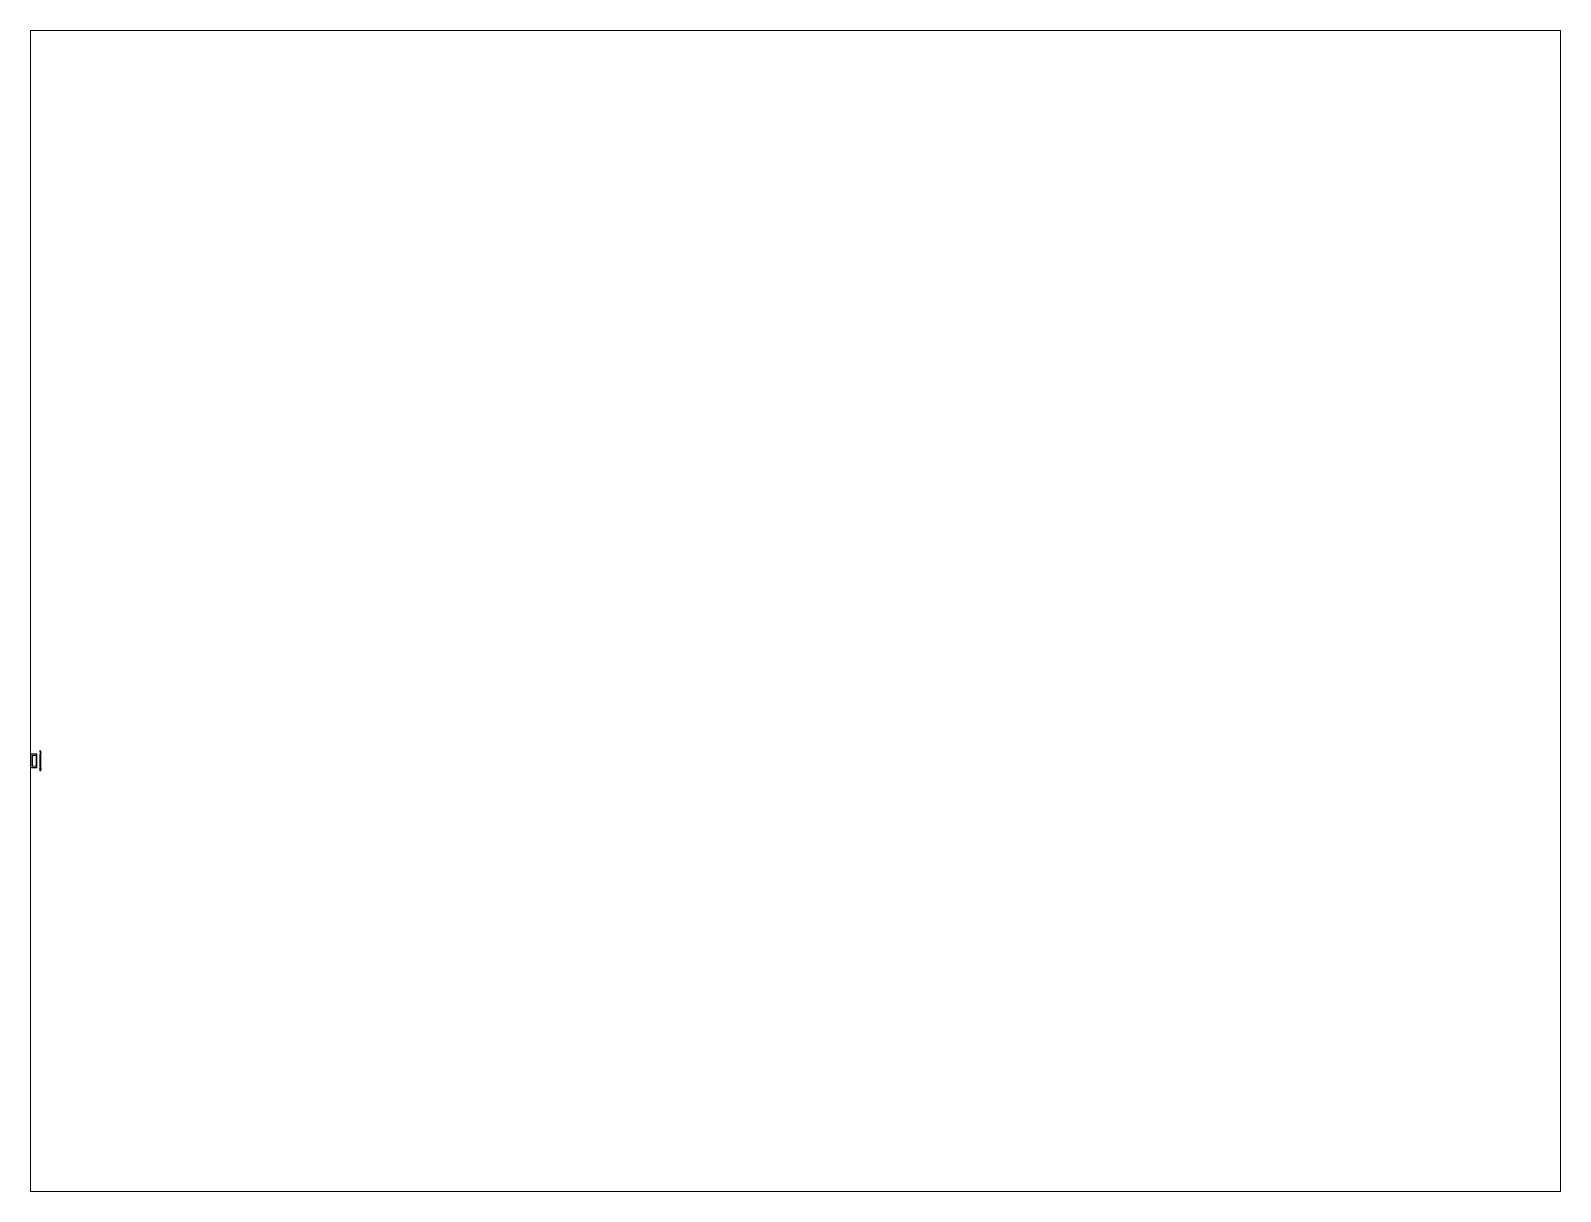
# Paper-space layout 'Layout1' of a CAD drawing. Header units: millimetres. Extents: x 26 to 231, y 20 to 176.
# The model-space entities are those that its viewports show. They can reach past a viewport. Long polylines and large blocks are cut down to what shows.
import ezdxf

# ---------------------------------------------------------------- set-up
doc = ezdxf.new("R2010")
doc.units = ezdxf.units.MM

# ---------------------------------------------------------------- blocks, each defined once
blk = doc.blocks.new('*U5')
at = {"color": 7, "linetype": 'Continuous', "lineweight": 15}
for p, q in [((136, 210), (136, 211)), ((136, 211), (140, 211)), ((140, 210), (136, 210)), ((140, 211), (140, 210)), ((140, 211), (153, 211)), ((140, 210), (153, 210)), ((140, 208), (140, 200)), ((153, 208), (140, 208)), ((140, 200), (148, 200)), ((148, 200), (148, 170)), ((153, 208), (153, -34)), ((156, 208), (153, 208)), ((156, 208), (156, -34)), ((156, 208), (156, 208)), ((160, 191), (156, 193)), ((102, 174), (21, 174)), ((21, 174), (21, 170)), ((21, 170), (102, 170)), ((21, 4), (21, 170)), ((102, 4), (21, 4)), ((21, 4), (21, 0)), ((21, 0), (102, 0)), ((41, 151), (41, 23)), ((91, 154), (44, 154)), ((44, 20), (91, 20)), ((51, 20), (51, 154)), ((94, 23), (94, 151)), ((102, 174), (102, 172)), ((102, 174), (102, 172)), ((102, 174), (102, 174)), ((102, 172), (102, 172)), ((102, 170), (102, 4)), ((102, 2), (102, 0)), ((102, 2), (102, 0)), ((102, 2), (102, 2)), ((102, 0), (102, 0)), ((104, 172), (105, 172)), ((104, 2), (105, 2)), ((106, 172), (105, 172)), ((105, 2), (106, 2)), ((106, 2), (106, 172)), ((140, 170), (140, 4)), ((148, 170), (140, 170)), ((140, 4), (148, 4)), ((146, 191), (146, 182)), ((148, 191), (146, 191)), ((146, 182), (148, 182)), ((148, 4), (148, -26)), ((156, 181), (160, 182)), ((160, 191), (160, 182)), ((146, -11), (139, -11)), ((139, -11), (139, -14)), ((139, -14), (140, -14)), ((139, -16), (139, -19)), ((140, -16), (139, -16)), ((139, -19), (148, -19)), ((140, -14), (140, -16)), ((140, -26), (140, -34)), ((148, -26), (140, -26)), ((140, -34), (153, -34)), ((140, -35), (140, -37)), ((153, -35), (140, -35)), ((140, -37), (153, -37)), ((146, -8), (146, -17)), ((148, -8), (146, -8)), ((146, -17), (148, -17)), ((153, -34), (156, -34)), ((160, -8), (156, -7)), ((156, -19), (160, -17)), ((156, -19), (160, -18)), ((156, -34), (156, -34)), ((160, -8), (160, -17)), ((160, -17), (160, -18))]:
    blk.add_line(p, q, dxfattribs=at)
at = {"color": 8, "linetype": 'Continuous', "lineweight": 15}
blk.add_line((47, 154), (47, 20), dxfattribs=at)
at = {"color": 7, "linetype": 'Continuous', "lineweight": 15}
for centre, radius, start, end in [((153, 208), 3, 0, 90), ((153, 208), 1.5, 0, 90), ((44, 151), 3, 90, 180), ((39, 150), 3.5, 305.0496, 0), ((39, 138), 3.5, 0, 54.9504), ((39, 138), 3.5, 305.0496, 0), ((39, 38), 3.5, 0, 54.9504), ((39, 38), 3.5, 305.0496, 0), ((39, 25), 3.5, 0, 54.9504), ((44, 23), 3, 180, 270), ((39, 150), 3.5, 0, 46.1319), ((39, 25), 3.5, 307.1864, 0), ((91, 151), 3, 0, 90), ((91, 23), 3, 270, 0), ((102, 172), 2.1, 252.2472, 270), ((102, 2), 2.1, 90, 107.7528), ((153, -34), 3, 270, 0), ((153, -34), 1.5, 270, 0)]:
    blk.add_arc(centre, radius, start, end, dxfattribs=at)
for points, knots in [([(102, 170), (102, 170), (101, 171), (101, 171), (100, 172), (100, 173), (101, 174), (101, 174), (101, 174), (102, 174), (102, 174)], [0, 0, 0, 0, 0.124341, 0.27379, 0.405342, 0.542631, 0.6946, 0.837948, 0.965601, 1, 1, 1, 1]), ([(102, 0), (102, 0), (101, 0), (101, 0), (100, 1), (100, 1), (101, 2), (101, 3), (101, 4), (102, 4), (102, 4)], [0, 0, 0, 0, 0.124341, 0.273788, 0.405341, 0.54263, 0.694604, 0.83794, 0.965596, 1, 1, 1, 1]), ([(102, 172), (102, 172), (101, 172), (101, 172), (101, 172), (101, 172)], [0, 0, 0, 0, 0.635249, 0.905235, 1, 1, 1, 1]), ([(101, 2), (101, 2), (101, 2), (101, 2), (101, 2), (102, 2), (102, 2)], [0, 0, 0, 0, 0.02373, 0.317105, 0.784094, 1, 1, 1, 1]), ([(105, 172), (105, 172), (105, 171), (105, 171), (104, 170), (103, 170), (103, 170), (102, 170)], [0, 0, 0, 0, 0.203857, 0.390753, 0.558964, 0.801491, 1, 1, 1, 1]), ([(102, 170), (103, 170), (103, 170), (103, 170), (104, 171), (104, 171), (104, 172), (104, 172)], [0, 0, 0, 0, 0.158659, 0.317738, 0.468802, 0.696143, 1, 1, 1, 1]), ([(104, 2), (104, 2), (104, 3), (104, 3), (103, 4), (103, 4), (103, 4), (102, 4)], [0, 0, 0, 0, 0.3067446, 0.5087635, 0.7124634, 0.8893876, 1, 1, 1, 1]), ([(102, 4), (103, 4), (104, 4), (105, 4), (105, 3), (105, 3), (105, 2), (105, 2)], [0, 0, 0, 0, 0.292447, 0.528553, 0.700684, 0.84672, 1, 1, 1, 1])]:
    blk.add_open_spline(points, degree=3, knots=knots, dxfattribs=at)

msp = doc.modelspace()

# ---------------------------------------------------------------- block references
msp.add_blockref('*U5', (-21, 0))

psp = doc.layouts.get("Layout1")

# ---------------------------------------------------------------- viewports
at = {"layer": '0'}
psp.add_viewport(center=(128.5, 97.5), size=(205.6, 156), view_center_point=(9598.32, 1965.79), view_height=14558.2594, dxfattribs=at)

doc.saveas('drawing.dxf')
